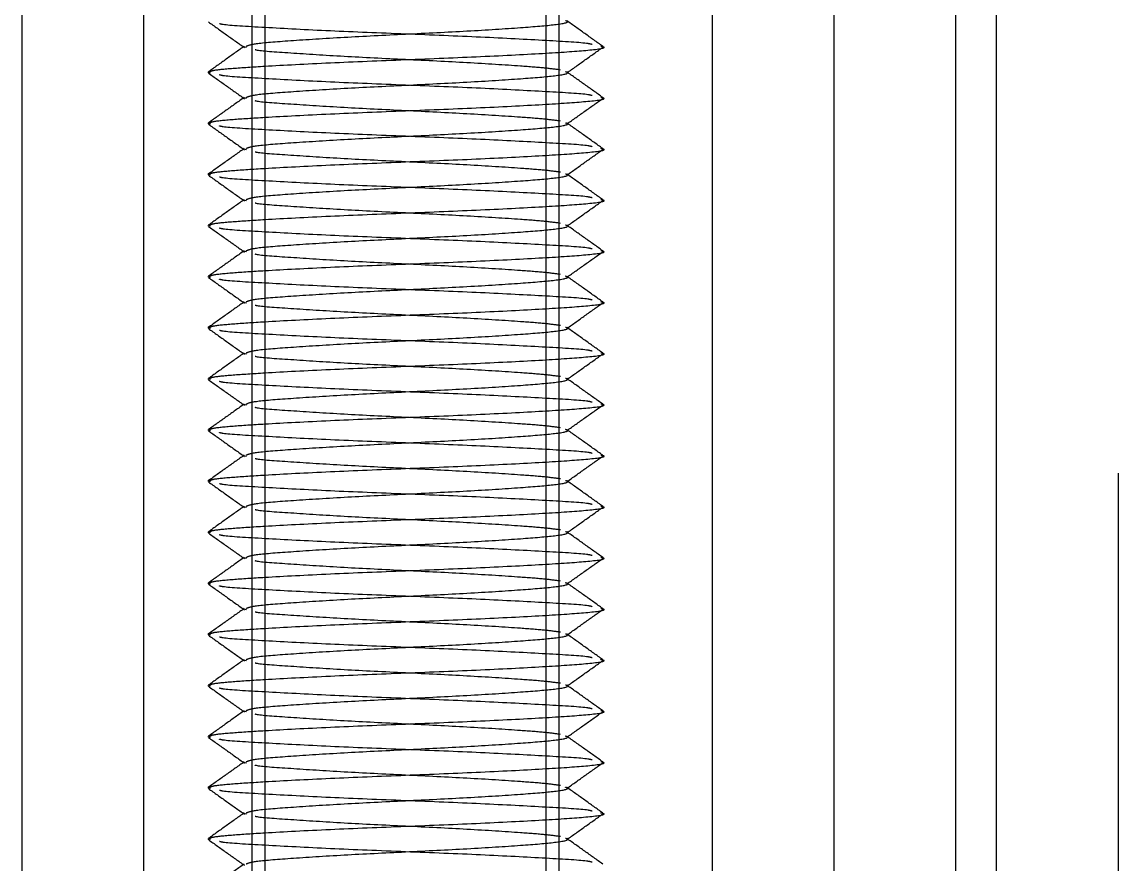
# Model space of a CAD drawing. Header units: metres. Extents: x 0 to 63075, y 0 to 44550.
# Drawn here: x 13919.27 to 13962.13, y 24704.86 to 24737.81 of the extents above; entities that cross this region are included whole.
import ezdxf

# ---------------------------------------------------------------- set-up
doc = ezdxf.new("R2010")
doc.units = ezdxf.units.M
doc.header["$LTSCALE"] = 75
doc.linetypes.add('HIDDEN2', pattern=[4.7625, 3.175, -1.5875])
for name, color, linetype in [('SDM', 7, 'Continuous'), ('SL4', 4, 'Continuous'), ('ST1', 7, 'HIDDEN2')]:
    doc.layers.add(name, color=color, linetype=linetype)

# ---------------------------------------------------------------- blocks, each defined once
blk = doc.blocks.new('A$Ca53c419a')
at = {"layer": 'SL4'}
for p, q in [((378.019, 533.865), (91.194, 533.865)), ((378.194, 529.108), (86.437, 529.108)), ((344.397, 506.877), (117.694, 506.877)), ((378.194, 502.115), (86.437, 502.115)), ((381.194, 497.358), (91.194, 497.358)), ((1004.763, 495.765), (54.76, 495.765))]:
    blk.add_line(p, q, dxfattribs=at)
at = {"layer": 'ST1'}
for p, q in [((381.194, 529.108), (86.437, 529.108)), ((276.046, 526.485), (276.069, 526.592)), ((278.046, 526.485), (278.069, 526.592)), ((280.046, 526.485), (280.069, 526.592)), ((282.046, 526.485), (282.069, 526.592)), ((284.046, 526.485), (284.069, 526.592)), ((286.046, 526.485), (286.069, 526.592)), ((288.046, 526.485), (288.069, 526.592)), ((290.046, 526.485), (290.069, 526.592)), ((292.046, 526.485), (292.069, 526.592)), ((294.046, 526.485), (294.069, 526.592)), ((296.046, 526.485), (296.069, 526.592)), ((298.046, 526.485), (298.069, 526.592)), ((300.046, 526.485), (300.069, 526.592)), ((302.046, 526.485), (302.069, 526.592)), ((304.046, 526.485), (304.069, 526.592)), ((306.046, 526.485), (306.069, 526.592)), ((277.042, 525.085), (277.069, 525.186)), ((279.042, 525.085), (279.069, 525.186)), ((281.042, 525.085), (281.069, 525.186)), ((283.042, 525.085), (283.069, 525.186)), ((285.042, 525.085), (285.069, 525.186)), ((287.042, 525.085), (287.069, 525.186)), ((289.042, 525.085), (289.069, 525.186)), ((291.042, 525.085), (291.069, 525.186)), ((293.042, 525.085), (293.069, 525.186)), ((295.042, 525.085), (295.069, 525.186)), ((297.042, 525.085), (297.069, 525.186)), ((299.042, 525.085), (299.069, 525.186)), ((301.042, 525.085), (301.069, 525.186)), ((303.042, 525.085), (303.069, 525.186)), ((305.042, 525.085), (305.069, 525.186)), ((307.042, 525.085), (307.069, 525.186)), ((121.694, 524.865), (340.694, 524.865)), ((340.694, 524.365), (121.694, 524.365)), ((121.694, 513.365), (340.694, 513.365)), ((340.694, 512.865), (121.694, 512.865)), ((381.194, 506.877), (81.194, 506.877)), ((378.194, 497.358), (91.194, 497.358)), ((1004.763, 491.003), (4.763, 491.003))]:
    blk.add_line(p, q, dxfattribs=at)
for points, knots in [([(275.093, 525.169), (274.926, 525.404), (274.591, 525.873), (274.257, 526.342), (274.09, 526.577)], [0, 0, 0, 0, 0.4999583, 1, 1, 1, 1]), ([(276.045, 526.574), (275.878, 526.339), (275.543, 525.869), (275.208, 525.399), (275.041, 525.164)], [0, 0, 0, 0, 0.5000892, 1, 1, 1, 1]), ([(277.093, 525.169), (276.926, 525.404), (276.591, 525.873), (276.257, 526.342), (276.09, 526.577)], [0, 0, 0, 0, 0.499958, 1, 1, 1, 1]), ([(276.09, 526.534), (276.109, 526.499), (276.159, 526.411), (276.231, 525.682), (276.325, 524.228), (276.448, 521.902), (276.569, 518.864), (276.689, 515.832), (276.825, 513.243), (276.938, 511.611), (277.032, 510.937), (277.082, 511.195), (277.088, 511.229)], [0, 0, 0, 0, 0.055573, 0.142553, 0.229074, 0.356478, 0.480628, 0.604778, 0.732181, 0.854555, 0.980855, 1, 1, 1, 1]), ([(278.045, 526.574), (277.878, 526.339), (277.543, 525.869), (277.208, 525.399), (277.041, 525.164)], [0, 0, 0, 0, 0.500089, 1, 1, 1, 1]), ([(279.093, 525.169), (278.926, 525.404), (278.591, 525.873), (278.257, 526.342), (278.09, 526.577)], [0, 0, 0, 0, 0.499958, 1, 1, 1, 1]), ([(278.09, 526.534), (278.109, 526.499), (278.159, 526.411), (278.231, 525.682), (278.325, 524.228), (278.448, 521.902), (278.569, 518.864), (278.689, 515.832), (278.825, 513.243), (278.938, 511.611), (279.032, 510.937), (279.082, 511.195), (279.088, 511.229)], [0, 0, 0, 0, 0.0555734, 0.1425526, 0.2290743, 0.3564777, 0.4806278, 0.604778, 0.7321813, 0.8545546, 0.980855, 1, 1, 1, 1]), ([(280.045, 526.574), (279.878, 526.339), (279.543, 525.869), (279.208, 525.399), (279.041, 525.164)], [0, 0, 0, 0, 0.500089, 1, 1, 1, 1]), ([(281.093, 525.169), (280.926, 525.404), (280.591, 525.873), (280.257, 526.342), (280.09, 526.577)], [0, 0, 0, 0, 0.499958, 1, 1, 1, 1]), ([(280.09, 526.534), (280.109, 526.499), (280.159, 526.411), (280.231, 525.682), (280.325, 524.228), (280.448, 521.902), (280.569, 518.864), (280.689, 515.832), (280.825, 513.243), (280.938, 511.611), (281.032, 510.937), (281.082, 511.195), (281.088, 511.229)], [0, 0, 0, 0, 0.055573, 0.142553, 0.229074, 0.356478, 0.480628, 0.604778, 0.732181, 0.854555, 0.980855, 1, 1, 1, 1]), ([(282.045, 526.574), (281.878, 526.339), (281.543, 525.869), (281.208, 525.399), (281.041, 525.164)], [0, 0, 0, 0, 0.500089, 1, 1, 1, 1]), ([(283.093, 525.169), (282.926, 525.404), (282.591, 525.873), (282.257, 526.342), (282.09, 526.577)], [0, 0, 0, 0, 0.499958, 1, 1, 1, 1]), ([(282.09, 526.534), (282.109, 526.499), (282.159, 526.411), (282.231, 525.682), (282.325, 524.228), (282.448, 521.902), (282.569, 518.864), (282.689, 515.832), (282.825, 513.243), (282.938, 511.611), (283.032, 510.937), (283.082, 511.195), (283.088, 511.229)], [0, 0, 0, 0, 0.0555734, 0.1425526, 0.2290743, 0.3564777, 0.4806278, 0.604778, 0.7321813, 0.8545546, 0.980855, 1, 1, 1, 1]), ([(284.045, 526.574), (283.878, 526.339), (283.543, 525.869), (283.208, 525.399), (283.041, 525.164)], [0, 0, 0, 0, 0.5000892, 1, 1, 1, 1]), ([(285.093, 525.169), (284.926, 525.404), (284.591, 525.873), (284.257, 526.342), (284.09, 526.577)], [0, 0, 0, 0, 0.4999583, 1, 1, 1, 1]), ([(284.09, 526.534), (284.109, 526.499), (284.159, 526.411), (284.231, 525.682), (284.325, 524.228), (284.448, 521.902), (284.569, 518.864), (284.689, 515.832), (284.825, 513.243), (284.938, 511.611), (285.032, 510.937), (285.082, 511.195), (285.088, 511.229)], [0, 0, 0, 0, 0.055573, 0.142553, 0.229074, 0.356478, 0.480628, 0.604778, 0.732181, 0.854555, 0.980855, 1, 1, 1, 1]), ([(286.045, 526.574), (285.878, 526.339), (285.543, 525.869), (285.208, 525.399), (285.041, 525.164)], [0, 0, 0, 0, 0.5000892, 1, 1, 1, 1]), ([(287.093, 525.169), (286.926, 525.404), (286.591, 525.873), (286.257, 526.342), (286.09, 526.577)], [0, 0, 0, 0, 0.4999583, 1, 1, 1, 1]), ([(286.09, 526.534), (286.109, 526.499), (286.159, 526.411), (286.231, 525.682), (286.325, 524.228), (286.448, 521.902), (286.569, 518.864), (286.689, 515.832), (286.825, 513.243), (286.938, 511.611), (287.032, 510.937), (287.082, 511.195), (287.088, 511.229)], [0, 0, 0, 0, 0.055573, 0.142553, 0.229074, 0.356478, 0.480628, 0.604778, 0.732181, 0.854555, 0.980855, 1, 1, 1, 1]), ([(288.045, 526.574), (287.878, 526.339), (287.543, 525.869), (287.208, 525.399), (287.041, 525.164)], [0, 0, 0, 0, 0.500089, 1, 1, 1, 1]), ([(289.093, 525.169), (288.926, 525.404), (288.591, 525.873), (288.257, 526.342), (288.09, 526.577)], [0, 0, 0, 0, 0.4999583, 1, 1, 1, 1]), ([(288.09, 526.534), (288.109, 526.499), (288.159, 526.411), (288.231, 525.682), (288.325, 524.228), (288.448, 521.902), (288.569, 518.864), (288.689, 515.832), (288.825, 513.243), (288.938, 511.611), (289.032, 510.937), (289.082, 511.195), (289.088, 511.229)], [0, 0, 0, 0, 0.055573, 0.142553, 0.229074, 0.356478, 0.480628, 0.604778, 0.732181, 0.854555, 0.980855, 1, 1, 1, 1]), ([(290.045, 526.574), (289.878, 526.339), (289.543, 525.869), (289.208, 525.399), (289.041, 525.164)], [0, 0, 0, 0, 0.500089, 1, 1, 1, 1]), ([(291.093, 525.169), (290.926, 525.404), (290.591, 525.873), (290.257, 526.342), (290.09, 526.577)], [0, 0, 0, 0, 0.499958, 1, 1, 1, 1]), ([(290.09, 526.534), (290.109, 526.499), (290.159, 526.411), (290.231, 525.682), (290.325, 524.228), (290.448, 521.902), (290.569, 518.864), (290.689, 515.832), (290.825, 513.243), (290.938, 511.611), (291.032, 510.937), (291.082, 511.195), (291.088, 511.229)], [0, 0, 0, 0, 0.055573, 0.142553, 0.229074, 0.356478, 0.480628, 0.604778, 0.732181, 0.854555, 0.980855, 1, 1, 1, 1]), ([(292.045, 526.574), (291.878, 526.339), (291.543, 525.869), (291.208, 525.399), (291.041, 525.164)], [0, 0, 0, 0, 0.5000892, 1, 1, 1, 1]), ([(293.093, 525.169), (292.926, 525.404), (292.591, 525.873), (292.257, 526.342), (292.09, 526.577)], [0, 0, 0, 0, 0.499958, 1, 1, 1, 1]), ([(292.09, 526.534), (292.109, 526.499), (292.159, 526.411), (292.231, 525.682), (292.325, 524.228), (292.448, 521.902), (292.569, 518.864), (292.689, 515.832), (292.825, 513.243), (292.938, 511.611), (293.032, 510.937), (293.082, 511.195), (293.088, 511.229)], [0, 0, 0, 0, 0.055573, 0.142553, 0.229074, 0.356478, 0.480628, 0.604778, 0.732181, 0.854555, 0.980855, 1, 1, 1, 1]), ([(294.045, 526.574), (293.878, 526.339), (293.543, 525.869), (293.208, 525.399), (293.041, 525.164)], [0, 0, 0, 0, 0.500089, 1, 1, 1, 1]), ([(295.093, 525.169), (294.926, 525.404), (294.591, 525.873), (294.257, 526.342), (294.09, 526.577)], [0, 0, 0, 0, 0.499958, 1, 1, 1, 1]), ([(294.09, 526.534), (294.109, 526.499), (294.159, 526.411), (294.231, 525.682), (294.325, 524.228), (294.448, 521.902), (294.569, 518.864), (294.689, 515.832), (294.825, 513.243), (294.938, 511.611), (295.032, 510.937), (295.082, 511.195), (295.088, 511.229)], [0, 0, 0, 0, 0.055573, 0.142553, 0.229074, 0.356478, 0.480628, 0.604778, 0.732181, 0.854555, 0.980855, 1, 1, 1, 1]), ([(296.045, 526.574), (295.878, 526.339), (295.543, 525.869), (295.208, 525.399), (295.041, 525.164)], [0, 0, 0, 0, 0.500089, 1, 1, 1, 1]), ([(297.093, 525.169), (296.926, 525.404), (296.591, 525.873), (296.257, 526.342), (296.09, 526.577)], [0, 0, 0, 0, 0.4999583, 1, 1, 1, 1]), ([(296.09, 526.534), (296.109, 526.499), (296.159, 526.411), (296.231, 525.682), (296.325, 524.228), (296.448, 521.902), (296.569, 518.864), (296.689, 515.832), (296.825, 513.243), (296.938, 511.611), (297.032, 510.937), (297.082, 511.195), (297.088, 511.229)], [0, 0, 0, 0, 0.055573, 0.142553, 0.229074, 0.356478, 0.480628, 0.604778, 0.732181, 0.854555, 0.980855, 1, 1, 1, 1]), ([(298.045, 526.574), (297.878, 526.339), (297.543, 525.869), (297.208, 525.399), (297.041, 525.164)], [0, 0, 0, 0, 0.500089, 1, 1, 1, 1]), ([(299.093, 525.169), (298.926, 525.404), (298.591, 525.873), (298.257, 526.342), (298.09, 526.577)], [0, 0, 0, 0, 0.499958, 1, 1, 1, 1]), ([(298.09, 526.534), (298.109, 526.499), (298.159, 526.411), (298.231, 525.682), (298.325, 524.228), (298.448, 521.902), (298.569, 518.864), (298.689, 515.832), (298.825, 513.243), (298.938, 511.611), (299.032, 510.937), (299.082, 511.195), (299.088, 511.229)], [0, 0, 0, 0, 0.0555734, 0.1425526, 0.2290743, 0.3564777, 0.4806278, 0.604778, 0.7321813, 0.8545546, 0.980855, 1, 1, 1, 1]), ([(300.045, 526.574), (299.878, 526.339), (299.543, 525.869), (299.208, 525.399), (299.041, 525.164)], [0, 0, 0, 0, 0.500089, 1, 1, 1, 1]), ([(301.093, 525.169), (300.926, 525.404), (300.591, 525.873), (300.257, 526.342), (300.09, 526.577)], [0, 0, 0, 0, 0.4999583, 1, 1, 1, 1]), ([(300.09, 526.534), (300.109, 526.499), (300.159, 526.411), (300.231, 525.682), (300.325, 524.228), (300.448, 521.902), (300.569, 518.864), (300.689, 515.832), (300.825, 513.243), (300.938, 511.611), (301.032, 510.937), (301.082, 511.195), (301.088, 511.229)], [0, 0, 0, 0, 0.055573, 0.142553, 0.229074, 0.356478, 0.480628, 0.604778, 0.732181, 0.854555, 0.980855, 1, 1, 1, 1]), ([(302.045, 526.574), (301.878, 526.339), (301.543, 525.869), (301.208, 525.399), (301.041, 525.164)], [0, 0, 0, 0, 0.5000892, 1, 1, 1, 1]), ([(303.093, 525.169), (302.926, 525.404), (302.591, 525.873), (302.257, 526.342), (302.09, 526.577)], [0, 0, 0, 0, 0.4999583, 1, 1, 1, 1]), ([(302.09, 526.534), (302.109, 526.499), (302.159, 526.411), (302.231, 525.682), (302.325, 524.228), (302.448, 521.902), (302.569, 518.864), (302.689, 515.832), (302.825, 513.243), (302.938, 511.611), (303.032, 510.937), (303.082, 511.195), (303.088, 511.229)], [0, 0, 0, 0, 0.055573, 0.142553, 0.229074, 0.356478, 0.480628, 0.604778, 0.732181, 0.854555, 0.980855, 1, 1, 1, 1]), ([(304.045, 526.574), (303.878, 526.339), (303.543, 525.869), (303.208, 525.399), (303.041, 525.164)], [0, 0, 0, 0, 0.5000892, 1, 1, 1, 1]), ([(305.093, 525.169), (304.926, 525.404), (304.591, 525.873), (304.257, 526.342), (304.09, 526.577)], [0, 0, 0, 0, 0.499958, 1, 1, 1, 1]), ([(304.09, 526.534), (304.109, 526.499), (304.159, 526.411), (304.231, 525.682), (304.325, 524.228), (304.448, 521.902), (304.569, 518.864), (304.689, 515.832), (304.825, 513.243), (304.938, 511.611), (305.032, 510.937), (305.082, 511.195), (305.088, 511.229)], [0, 0, 0, 0, 0.0555734, 0.1425526, 0.2290743, 0.3564777, 0.4806278, 0.604778, 0.7321813, 0.8545546, 0.980855, 1, 1, 1, 1]), ([(306.045, 526.574), (305.878, 526.339), (305.543, 525.869), (305.208, 525.399), (305.041, 525.164)], [0, 0, 0, 0, 0.500089, 1, 1, 1, 1]), ([(307.093, 525.169), (306.926, 525.404), (306.591, 525.873), (306.257, 526.342), (306.09, 526.577)], [0, 0, 0, 0, 0.499958, 1, 1, 1, 1]), ([(306.09, 526.534), (306.109, 526.499), (306.159, 526.411), (306.231, 525.682), (306.325, 524.228), (306.448, 521.902), (306.569, 518.864), (306.689, 515.832), (306.825, 513.243), (306.938, 511.611), (307.032, 510.937), (307.082, 511.195), (307.088, 511.229)], [0, 0, 0, 0, 0.055573, 0.142553, 0.229074, 0.356478, 0.480628, 0.604778, 0.732181, 0.854555, 0.980855, 1, 1, 1, 1]), ([(308.045, 526.574), (307.878, 526.339), (307.543, 525.869), (307.208, 525.399), (307.041, 525.164)], [0, 0, 0, 0, 0.500089, 1, 1, 1, 1]), ([(275.162, 511.571), (275.174, 511.616), (275.228, 511.819), (275.311, 513.318), (275.448, 515.813), (275.569, 518.865), (275.689, 521.918), (275.826, 524.409), (275.908, 525.9), (275.961, 526.102), (275.972, 526.143)], [0, 0, 0, 0, 0.043096, 0.193298, 0.349673, 0.502056, 0.654439, 0.810815, 0.961016, 1, 1, 1, 1]), ([(277.162, 511.571), (277.174, 511.616), (277.228, 511.819), (277.311, 513.318), (277.448, 515.813), (277.569, 518.865), (277.689, 521.918), (277.826, 524.409), (277.908, 525.9), (277.961, 526.102), (277.972, 526.143)], [0, 0, 0, 0, 0.0430959, 0.1932977, 0.3496734, 0.5020562, 0.6544389, 0.8108146, 0.9610164, 1, 1, 1, 1]), ([(279.162, 511.571), (279.174, 511.616), (279.228, 511.819), (279.311, 513.318), (279.448, 515.813), (279.569, 518.865), (279.689, 521.918), (279.826, 524.409), (279.908, 525.9), (279.961, 526.102), (279.972, 526.143)], [0, 0, 0, 0, 0.043096, 0.193298, 0.349673, 0.502056, 0.654439, 0.810815, 0.961016, 1, 1, 1, 1]), ([(281.162, 511.571), (281.174, 511.616), (281.228, 511.819), (281.311, 513.318), (281.448, 515.813), (281.569, 518.865), (281.689, 521.918), (281.826, 524.409), (281.908, 525.9), (281.961, 526.102), (281.972, 526.143)], [0, 0, 0, 0, 0.043096, 0.193298, 0.349673, 0.502056, 0.654439, 0.810815, 0.961016, 1, 1, 1, 1]), ([(283.162, 511.571), (283.174, 511.616), (283.228, 511.819), (283.311, 513.318), (283.448, 515.813), (283.569, 518.865), (283.689, 521.918), (283.826, 524.409), (283.908, 525.9), (283.961, 526.102), (283.972, 526.143)], [0, 0, 0, 0, 0.043096, 0.193298, 0.349673, 0.502056, 0.654439, 0.810815, 0.961016, 1, 1, 1, 1]), ([(285.162, 511.571), (285.174, 511.616), (285.228, 511.819), (285.311, 513.318), (285.448, 515.813), (285.569, 518.865), (285.689, 521.918), (285.826, 524.409), (285.908, 525.9), (285.961, 526.102), (285.972, 526.143)], [0, 0, 0, 0, 0.043096, 0.193298, 0.349673, 0.502056, 0.654439, 0.810815, 0.961016, 1, 1, 1, 1]), ([(287.162, 511.571), (287.174, 511.616), (287.228, 511.819), (287.311, 513.318), (287.448, 515.813), (287.569, 518.865), (287.689, 521.918), (287.826, 524.409), (287.908, 525.9), (287.961, 526.102), (287.972, 526.143)], [0, 0, 0, 0, 0.043096, 0.193298, 0.349673, 0.502056, 0.654439, 0.810815, 0.961016, 1, 1, 1, 1]), ([(289.162, 511.571), (289.174, 511.616), (289.228, 511.819), (289.311, 513.318), (289.448, 515.813), (289.569, 518.865), (289.689, 521.918), (289.826, 524.409), (289.908, 525.9), (289.961, 526.102), (289.972, 526.143)], [0, 0, 0, 0, 0.043096, 0.193298, 0.349673, 0.502056, 0.654439, 0.810815, 0.961016, 1, 1, 1, 1]), ([(291.162, 511.571), (291.174, 511.616), (291.228, 511.819), (291.311, 513.318), (291.448, 515.813), (291.569, 518.865), (291.689, 521.918), (291.826, 524.409), (291.908, 525.9), (291.961, 526.102), (291.972, 526.143)], [0, 0, 0, 0, 0.043096, 0.193298, 0.349673, 0.502056, 0.654439, 0.810815, 0.961016, 1, 1, 1, 1]), ([(293.162, 511.571), (293.174, 511.616), (293.228, 511.819), (293.311, 513.318), (293.448, 515.813), (293.569, 518.865), (293.689, 521.918), (293.826, 524.409), (293.908, 525.9), (293.961, 526.102), (293.972, 526.143)], [0, 0, 0, 0, 0.043096, 0.193298, 0.349673, 0.502056, 0.654439, 0.810815, 0.961016, 1, 1, 1, 1]), ([(295.162, 511.571), (295.174, 511.616), (295.228, 511.819), (295.311, 513.318), (295.448, 515.813), (295.569, 518.865), (295.689, 521.918), (295.826, 524.409), (295.908, 525.9), (295.961, 526.102), (295.972, 526.143)], [0, 0, 0, 0, 0.043096, 0.193298, 0.349673, 0.502056, 0.654439, 0.810815, 0.961016, 1, 1, 1, 1]), ([(297.162, 511.571), (297.174, 511.616), (297.228, 511.819), (297.311, 513.318), (297.448, 515.813), (297.569, 518.865), (297.689, 521.918), (297.826, 524.409), (297.908, 525.9), (297.961, 526.102), (297.972, 526.143)], [0, 0, 0, 0, 0.043096, 0.193298, 0.349673, 0.502056, 0.654439, 0.810815, 0.961016, 1, 1, 1, 1]), ([(299.162, 511.571), (299.174, 511.616), (299.228, 511.819), (299.311, 513.318), (299.448, 515.813), (299.569, 518.865), (299.689, 521.918), (299.826, 524.409), (299.908, 525.9), (299.961, 526.102), (299.972, 526.143)], [0, 0, 0, 0, 0.043096, 0.193298, 0.349673, 0.502056, 0.654439, 0.810815, 0.961016, 1, 1, 1, 1]), ([(301.162, 511.571), (301.174, 511.616), (301.228, 511.819), (301.311, 513.318), (301.448, 515.813), (301.569, 518.865), (301.689, 521.918), (301.826, 524.409), (301.908, 525.9), (301.961, 526.102), (301.972, 526.143)], [0, 0, 0, 0, 0.043096, 0.193298, 0.349673, 0.502056, 0.654439, 0.810815, 0.961016, 1, 1, 1, 1]), ([(303.162, 511.571), (303.174, 511.616), (303.228, 511.819), (303.311, 513.318), (303.448, 515.813), (303.569, 518.865), (303.689, 521.918), (303.826, 524.409), (303.908, 525.9), (303.961, 526.102), (303.972, 526.143)], [0, 0, 0, 0, 0.043096, 0.193298, 0.349673, 0.502056, 0.654439, 0.810815, 0.961016, 1, 1, 1, 1]), ([(305.162, 511.571), (305.174, 511.616), (305.228, 511.819), (305.311, 513.318), (305.448, 515.813), (305.569, 518.865), (305.689, 521.918), (305.826, 524.409), (305.908, 525.9), (305.961, 526.102), (305.972, 526.143)], [0, 0, 0, 0, 0.043096, 0.193298, 0.349673, 0.502056, 0.654439, 0.810815, 0.961016, 1, 1, 1, 1]), ([(307.162, 511.571), (307.174, 511.616), (307.228, 511.819), (307.311, 513.318), (307.448, 515.813), (307.569, 518.865), (307.689, 521.918), (307.826, 524.409), (307.908, 525.9), (307.961, 526.102), (307.972, 526.143)], [0, 0, 0, 0, 0.043096, 0.193298, 0.349673, 0.502056, 0.654439, 0.810815, 0.961016, 1, 1, 1, 1]), ([(275.092, 525.098), (275.128, 525.013), (275.206, 524.829), (275.312, 523.431), (275.448, 521.355), (275.569, 518.863), (275.689, 516.383), (275.825, 514.271), (275.938, 512.911), (276.033, 512.42), (276.084, 512.584), (276.092, 512.609)], [0, 0, 0, 0, 0.103426, 0.225711, 0.353032, 0.477096, 0.60116, 0.728481, 0.850766, 0.976983, 1, 1, 1, 1]), ([(277.092, 525.098), (277.128, 525.013), (277.206, 524.829), (277.312, 523.431), (277.448, 521.355), (277.569, 518.863), (277.689, 516.383), (277.825, 514.271), (277.938, 512.911), (278.033, 512.42), (278.084, 512.584), (278.092, 512.609)], [0, 0, 0, 0, 0.103426, 0.225711, 0.353032, 0.477096, 0.60116, 0.728481, 0.850766, 0.976983, 1, 1, 1, 1]), ([(279.092, 525.098), (279.128, 525.013), (279.206, 524.829), (279.312, 523.431), (279.448, 521.355), (279.569, 518.863), (279.689, 516.383), (279.825, 514.271), (279.938, 512.911), (280.033, 512.42), (280.084, 512.584), (280.092, 512.609)], [0, 0, 0, 0, 0.103426, 0.225711, 0.353032, 0.477096, 0.60116, 0.728481, 0.850766, 0.976983, 1, 1, 1, 1]), ([(281.092, 525.098), (281.128, 525.013), (281.206, 524.829), (281.312, 523.431), (281.448, 521.355), (281.569, 518.863), (281.689, 516.383), (281.825, 514.271), (281.938, 512.911), (282.033, 512.42), (282.084, 512.584), (282.092, 512.609)], [0, 0, 0, 0, 0.103426, 0.225711, 0.353032, 0.477096, 0.60116, 0.728481, 0.850766, 0.976983, 1, 1, 1, 1]), ([(283.092, 525.098), (283.128, 525.013), (283.206, 524.829), (283.312, 523.431), (283.448, 521.355), (283.569, 518.863), (283.689, 516.383), (283.825, 514.271), (283.938, 512.911), (284.033, 512.42), (284.084, 512.584), (284.092, 512.609)], [0, 0, 0, 0, 0.1034259, 0.2257113, 0.3530321, 0.4770962, 0.6011602, 0.728481, 0.8507664, 0.976983, 1, 1, 1, 1]), ([(285.092, 525.098), (285.128, 525.013), (285.206, 524.829), (285.312, 523.431), (285.448, 521.355), (285.569, 518.863), (285.689, 516.383), (285.825, 514.271), (285.938, 512.911), (286.033, 512.42), (286.084, 512.584), (286.092, 512.609)], [0, 0, 0, 0, 0.103426, 0.225711, 0.353032, 0.477096, 0.60116, 0.728481, 0.850766, 0.976983, 1, 1, 1, 1]), ([(287.092, 525.098), (287.128, 525.013), (287.206, 524.829), (287.312, 523.431), (287.448, 521.355), (287.569, 518.863), (287.689, 516.383), (287.825, 514.271), (287.938, 512.911), (288.033, 512.42), (288.084, 512.584), (288.092, 512.609)], [0, 0, 0, 0, 0.103426, 0.225711, 0.353032, 0.477096, 0.60116, 0.728481, 0.850766, 0.976983, 1, 1, 1, 1]), ([(289.092, 525.098), (289.128, 525.013), (289.206, 524.829), (289.312, 523.431), (289.448, 521.355), (289.569, 518.863), (289.689, 516.383), (289.825, 514.271), (289.938, 512.911), (290.033, 512.42), (290.084, 512.584), (290.092, 512.609)], [0, 0, 0, 0, 0.1034259, 0.2257113, 0.3530321, 0.4770962, 0.6011602, 0.728481, 0.8507664, 0.976983, 1, 1, 1, 1]), ([(291.092, 525.098), (291.128, 525.013), (291.206, 524.829), (291.312, 523.431), (291.448, 521.355), (291.569, 518.863), (291.689, 516.383), (291.825, 514.271), (291.938, 512.911), (292.033, 512.42), (292.084, 512.584), (292.092, 512.609)], [0, 0, 0, 0, 0.103426, 0.225711, 0.353032, 0.477096, 0.60116, 0.728481, 0.850766, 0.976983, 1, 1, 1, 1]), ([(293.092, 525.098), (293.128, 525.013), (293.206, 524.829), (293.312, 523.431), (293.448, 521.355), (293.569, 518.863), (293.689, 516.383), (293.825, 514.271), (293.938, 512.911), (294.033, 512.42), (294.084, 512.584), (294.092, 512.609)], [0, 0, 0, 0, 0.103426, 0.225711, 0.353032, 0.477096, 0.60116, 0.728481, 0.850766, 0.976983, 1, 1, 1, 1]), ([(295.092, 525.098), (295.128, 525.013), (295.206, 524.829), (295.312, 523.431), (295.448, 521.355), (295.569, 518.863), (295.689, 516.383), (295.825, 514.271), (295.938, 512.911), (296.033, 512.42), (296.084, 512.584), (296.092, 512.609)], [0, 0, 0, 0, 0.103426, 0.225711, 0.353032, 0.477096, 0.60116, 0.728481, 0.850766, 0.976983, 1, 1, 1, 1]), ([(297.092, 525.098), (297.128, 525.013), (297.206, 524.829), (297.312, 523.431), (297.448, 521.355), (297.569, 518.863), (297.689, 516.383), (297.825, 514.271), (297.938, 512.911), (298.033, 512.42), (298.084, 512.584), (298.092, 512.609)], [0, 0, 0, 0, 0.103426, 0.225711, 0.353032, 0.477096, 0.60116, 0.728481, 0.850766, 0.976983, 1, 1, 1, 1]), ([(299.092, 525.098), (299.128, 525.013), (299.206, 524.829), (299.312, 523.431), (299.448, 521.355), (299.569, 518.863), (299.689, 516.383), (299.825, 514.271), (299.938, 512.911), (300.033, 512.42), (300.084, 512.584), (300.092, 512.609)], [0, 0, 0, 0, 0.103426, 0.225711, 0.353032, 0.477096, 0.60116, 0.728481, 0.850766, 0.976983, 1, 1, 1, 1]), ([(301.092, 525.098), (301.128, 525.013), (301.206, 524.829), (301.312, 523.431), (301.448, 521.355), (301.569, 518.863), (301.689, 516.383), (301.825, 514.271), (301.938, 512.911), (302.033, 512.42), (302.084, 512.584), (302.092, 512.609)], [0, 0, 0, 0, 0.103426, 0.225711, 0.353032, 0.477096, 0.60116, 0.728481, 0.850766, 0.976983, 1, 1, 1, 1]), ([(303.092, 525.098), (303.128, 525.013), (303.206, 524.829), (303.312, 523.431), (303.448, 521.355), (303.569, 518.863), (303.689, 516.383), (303.825, 514.271), (303.938, 512.911), (304.033, 512.42), (304.084, 512.584), (304.092, 512.609)], [0, 0, 0, 0, 0.1034259, 0.2257113, 0.3530321, 0.4770962, 0.6011602, 0.728481, 0.8507664, 0.976983, 1, 1, 1, 1]), ([(305.092, 525.098), (305.128, 525.013), (305.206, 524.829), (305.312, 523.431), (305.448, 521.355), (305.569, 518.863), (305.689, 516.383), (305.825, 514.271), (305.938, 512.911), (306.033, 512.42), (306.084, 512.584), (306.092, 512.609)], [0, 0, 0, 0, 0.1034259, 0.2257113, 0.3530321, 0.4770962, 0.6011602, 0.728481, 0.8507664, 0.976983, 1, 1, 1, 1]), ([(307.092, 525.098), (307.128, 525.013), (307.206, 524.829), (307.312, 523.431), (307.448, 521.355), (307.569, 518.863), (307.689, 516.383), (307.825, 514.271), (307.938, 512.911), (308.033, 512.42), (308.084, 512.584), (308.092, 512.609)], [0, 0, 0, 0, 0.103426, 0.225711, 0.353032, 0.477096, 0.60116, 0.728481, 0.850766, 0.976983, 1, 1, 1, 1]), ([(276.163, 512.805), (276.188, 512.988), (276.239, 513.354), (276.328, 514.532), (276.448, 516.379), (276.569, 518.861), (276.689, 521.367), (276.826, 523.386), (276.902, 524.57), (276.949, 524.731), (276.953, 524.746)], [0, 0, 0, 0, 0.098651, 0.197725, 0.357803, 0.513786, 0.669769, 0.829847, 0.983594, 1, 1, 1, 1]), ([(278.163, 512.805), (278.188, 512.988), (278.239, 513.354), (278.328, 514.532), (278.448, 516.379), (278.569, 518.861), (278.689, 521.367), (278.826, 523.386), (278.902, 524.57), (278.949, 524.731), (278.953, 524.746)], [0, 0, 0, 0, 0.098651, 0.197725, 0.357803, 0.513786, 0.669769, 0.829847, 0.983594, 1, 1, 1, 1]), ([(280.163, 512.805), (280.188, 512.988), (280.239, 513.354), (280.328, 514.532), (280.448, 516.379), (280.569, 518.861), (280.689, 521.367), (280.826, 523.386), (280.902, 524.57), (280.949, 524.731), (280.953, 524.746)], [0, 0, 0, 0, 0.098651, 0.197725, 0.357803, 0.513786, 0.669769, 0.829847, 0.983594, 1, 1, 1, 1]), ([(282.163, 512.805), (282.188, 512.988), (282.239, 513.354), (282.328, 514.532), (282.448, 516.379), (282.569, 518.861), (282.689, 521.367), (282.826, 523.386), (282.902, 524.57), (282.949, 524.731), (282.953, 524.746)], [0, 0, 0, 0, 0.098651, 0.197725, 0.357803, 0.513786, 0.669769, 0.829847, 0.983594, 1, 1, 1, 1]), ([(284.163, 512.805), (284.188, 512.988), (284.239, 513.354), (284.328, 514.532), (284.448, 516.379), (284.569, 518.861), (284.689, 521.367), (284.826, 523.386), (284.902, 524.57), (284.949, 524.731), (284.953, 524.746)], [0, 0, 0, 0, 0.098651, 0.197725, 0.357803, 0.513786, 0.669769, 0.829847, 0.983594, 1, 1, 1, 1]), ([(286.163, 512.805), (286.188, 512.988), (286.239, 513.354), (286.328, 514.532), (286.448, 516.379), (286.569, 518.861), (286.689, 521.367), (286.826, 523.386), (286.902, 524.57), (286.949, 524.731), (286.953, 524.746)], [0, 0, 0, 0, 0.098651, 0.197725, 0.357803, 0.513786, 0.669769, 0.829847, 0.983594, 1, 1, 1, 1]), ([(288.163, 512.805), (288.188, 512.988), (288.239, 513.354), (288.328, 514.532), (288.448, 516.379), (288.569, 518.861), (288.689, 521.367), (288.826, 523.386), (288.902, 524.57), (288.949, 524.731), (288.953, 524.746)], [0, 0, 0, 0, 0.098651, 0.197725, 0.357803, 0.513786, 0.669769, 0.829847, 0.983594, 1, 1, 1, 1]), ([(290.163, 512.805), (290.188, 512.988), (290.239, 513.354), (290.328, 514.532), (290.448, 516.379), (290.569, 518.861), (290.689, 521.367), (290.826, 523.386), (290.902, 524.57), (290.949, 524.731), (290.953, 524.746)], [0, 0, 0, 0, 0.098651, 0.197725, 0.357803, 0.513786, 0.669769, 0.829847, 0.983594, 1, 1, 1, 1]), ([(292.163, 512.805), (292.188, 512.988), (292.239, 513.354), (292.328, 514.532), (292.448, 516.379), (292.569, 518.861), (292.689, 521.367), (292.826, 523.386), (292.902, 524.57), (292.949, 524.731), (292.953, 524.746)], [0, 0, 0, 0, 0.098651, 0.197725, 0.357803, 0.513786, 0.669769, 0.829847, 0.983594, 1, 1, 1, 1]), ([(294.163, 512.805), (294.188, 512.988), (294.239, 513.354), (294.328, 514.532), (294.448, 516.379), (294.569, 518.861), (294.689, 521.367), (294.826, 523.386), (294.902, 524.57), (294.949, 524.731), (294.953, 524.746)], [0, 0, 0, 0, 0.098651, 0.197725, 0.357803, 0.513786, 0.669769, 0.829847, 0.983594, 1, 1, 1, 1]), ([(296.163, 512.805), (296.188, 512.988), (296.239, 513.354), (296.328, 514.532), (296.448, 516.379), (296.569, 518.861), (296.689, 521.367), (296.826, 523.386), (296.902, 524.57), (296.949, 524.731), (296.953, 524.746)], [0, 0, 0, 0, 0.098651, 0.197725, 0.357803, 0.513786, 0.669769, 0.829847, 0.983594, 1, 1, 1, 1]), ([(298.163, 512.805), (298.188, 512.988), (298.239, 513.354), (298.328, 514.532), (298.448, 516.379), (298.569, 518.861), (298.689, 521.367), (298.826, 523.386), (298.902, 524.57), (298.949, 524.731), (298.953, 524.746)], [0, 0, 0, 0, 0.098651, 0.197725, 0.357803, 0.513786, 0.669769, 0.829847, 0.983594, 1, 1, 1, 1]), ([(300.163, 512.805), (300.188, 512.988), (300.239, 513.354), (300.328, 514.532), (300.448, 516.379), (300.569, 518.861), (300.689, 521.367), (300.826, 523.386), (300.902, 524.57), (300.949, 524.731), (300.953, 524.746)], [0, 0, 0, 0, 0.098651, 0.197725, 0.357803, 0.513786, 0.669769, 0.829847, 0.983594, 1, 1, 1, 1]), ([(302.163, 512.805), (302.188, 512.988), (302.239, 513.354), (302.328, 514.532), (302.448, 516.379), (302.569, 518.861), (302.689, 521.367), (302.826, 523.386), (302.902, 524.57), (302.949, 524.731), (302.953, 524.746)], [0, 0, 0, 0, 0.098651, 0.197725, 0.357803, 0.513786, 0.669769, 0.829847, 0.983594, 1, 1, 1, 1]), ([(304.163, 512.805), (304.188, 512.988), (304.239, 513.354), (304.328, 514.532), (304.448, 516.379), (304.569, 518.861), (304.689, 521.367), (304.826, 523.386), (304.902, 524.57), (304.949, 524.731), (304.953, 524.746)], [0, 0, 0, 0, 0.098651, 0.197725, 0.357803, 0.513786, 0.669769, 0.829847, 0.983594, 1, 1, 1, 1]), ([(306.163, 512.805), (306.188, 512.988), (306.239, 513.354), (306.328, 514.532), (306.448, 516.379), (306.569, 518.861), (306.689, 521.367), (306.826, 523.386), (306.902, 524.57), (306.949, 524.731), (306.953, 524.746)], [0, 0, 0, 0, 0.098651, 0.197725, 0.357803, 0.513786, 0.669769, 0.829847, 0.983594, 1, 1, 1, 1]), ([(275.088, 511.151), (275.256, 511.386), (275.591, 511.856), (275.926, 512.326), (276.093, 512.561)], [0, 0, 0, 0, 0.500092, 1, 1, 1, 1]), ([(276.053, 512.55), (276.221, 512.316), (276.555, 511.847), (276.889, 511.377), (277.056, 511.143)], [0, 0, 0, 0, 0.499967, 1, 1, 1, 1]), ([(277.088, 511.151), (277.256, 511.386), (277.591, 511.856), (277.926, 512.326), (278.093, 512.561)], [0, 0, 0, 0, 0.500092, 1, 1, 1, 1]), ([(278.053, 512.55), (278.221, 512.316), (278.555, 511.847), (278.889, 511.377), (279.056, 511.143)], [0, 0, 0, 0, 0.4999673, 1, 1, 1, 1]), ([(279.088, 511.151), (279.256, 511.386), (279.591, 511.856), (279.926, 512.326), (280.093, 512.561)], [0, 0, 0, 0, 0.500092, 1, 1, 1, 1]), ([(280.053, 512.55), (280.221, 512.316), (280.555, 511.847), (280.889, 511.377), (281.056, 511.143)], [0, 0, 0, 0, 0.499967, 1, 1, 1, 1]), ([(281.088, 511.151), (281.256, 511.386), (281.591, 511.856), (281.926, 512.326), (282.093, 512.561)], [0, 0, 0, 0, 0.500092, 1, 1, 1, 1]), ([(282.053, 512.55), (282.221, 512.316), (282.555, 511.847), (282.889, 511.377), (283.056, 511.143)], [0, 0, 0, 0, 0.4999673, 1, 1, 1, 1]), ([(283.088, 511.151), (283.256, 511.386), (283.591, 511.856), (283.926, 512.326), (284.093, 512.561)], [0, 0, 0, 0, 0.500092, 1, 1, 1, 1]), ([(284.053, 512.55), (284.221, 512.316), (284.555, 511.847), (284.889, 511.377), (285.056, 511.143)], [0, 0, 0, 0, 0.4999673, 1, 1, 1, 1]), ([(285.088, 511.151), (285.256, 511.386), (285.591, 511.856), (285.926, 512.326), (286.093, 512.561)], [0, 0, 0, 0, 0.500092, 1, 1, 1, 1]), ([(286.053, 512.55), (286.221, 512.316), (286.555, 511.847), (286.889, 511.377), (287.056, 511.143)], [0, 0, 0, 0, 0.499967, 1, 1, 1, 1]), ([(287.088, 511.151), (287.256, 511.386), (287.591, 511.856), (287.926, 512.326), (288.093, 512.561)], [0, 0, 0, 0, 0.500092, 1, 1, 1, 1]), ([(288.053, 512.55), (288.221, 512.316), (288.555, 511.847), (288.889, 511.377), (289.056, 511.143)], [0, 0, 0, 0, 0.499967, 1, 1, 1, 1]), ([(289.088, 511.151), (289.256, 511.386), (289.591, 511.856), (289.926, 512.326), (290.093, 512.561)], [0, 0, 0, 0, 0.500092, 1, 1, 1, 1]), ([(290.053, 512.55), (290.221, 512.316), (290.555, 511.847), (290.889, 511.377), (291.056, 511.143)], [0, 0, 0, 0, 0.499967, 1, 1, 1, 1]), ([(291.088, 511.151), (291.256, 511.386), (291.591, 511.856), (291.926, 512.326), (292.093, 512.561)], [0, 0, 0, 0, 0.500092, 1, 1, 1, 1]), ([(292.053, 512.55), (292.221, 512.316), (292.555, 511.847), (292.889, 511.377), (293.056, 511.143)], [0, 0, 0, 0, 0.499967, 1, 1, 1, 1]), ([(293.088, 511.151), (293.256, 511.386), (293.591, 511.856), (293.926, 512.326), (294.093, 512.561)], [0, 0, 0, 0, 0.5000921, 1, 1, 1, 1]), ([(294.053, 512.55), (294.221, 512.316), (294.555, 511.847), (294.889, 511.377), (295.056, 511.143)], [0, 0, 0, 0, 0.499967, 1, 1, 1, 1]), ([(295.088, 511.151), (295.256, 511.386), (295.591, 511.856), (295.926, 512.326), (296.093, 512.561)], [0, 0, 0, 0, 0.500092, 1, 1, 1, 1]), ([(296.053, 512.55), (296.221, 512.316), (296.555, 511.847), (296.889, 511.377), (297.056, 511.143)], [0, 0, 0, 0, 0.4999673, 1, 1, 1, 1]), ([(297.088, 511.151), (297.256, 511.386), (297.591, 511.856), (297.926, 512.326), (298.093, 512.561)], [0, 0, 0, 0, 0.500092, 1, 1, 1, 1]), ([(298.053, 512.55), (298.221, 512.316), (298.555, 511.847), (298.889, 511.377), (299.056, 511.143)], [0, 0, 0, 0, 0.499967, 1, 1, 1, 1]), ([(299.088, 511.151), (299.256, 511.386), (299.591, 511.856), (299.926, 512.326), (300.093, 512.561)], [0, 0, 0, 0, 0.5000921, 1, 1, 1, 1]), ([(300.053, 512.55), (300.221, 512.316), (300.555, 511.847), (300.889, 511.377), (301.056, 511.143)], [0, 0, 0, 0, 0.499967, 1, 1, 1, 1]), ([(301.088, 511.151), (301.256, 511.386), (301.591, 511.856), (301.926, 512.326), (302.093, 512.561)], [0, 0, 0, 0, 0.500092, 1, 1, 1, 1]), ([(302.053, 512.55), (302.221, 512.316), (302.555, 511.847), (302.889, 511.377), (303.056, 511.143)], [0, 0, 0, 0, 0.4999673, 1, 1, 1, 1]), ([(303.088, 511.151), (303.256, 511.386), (303.591, 511.856), (303.926, 512.326), (304.093, 512.561)], [0, 0, 0, 0, 0.500092, 1, 1, 1, 1]), ([(304.053, 512.55), (304.221, 512.316), (304.555, 511.847), (304.889, 511.377), (305.056, 511.143)], [0, 0, 0, 0, 0.4999673, 1, 1, 1, 1]), ([(305.088, 511.151), (305.256, 511.386), (305.591, 511.856), (305.926, 512.326), (306.093, 512.561)], [0, 0, 0, 0, 0.5000921, 1, 1, 1, 1]), ([(306.053, 512.55), (306.221, 512.316), (306.555, 511.847), (306.889, 511.377), (307.056, 511.143)], [0, 0, 0, 0, 0.4999673, 1, 1, 1, 1]), ([(307.088, 511.151), (307.256, 511.386), (307.591, 511.856), (307.926, 512.326), (308.093, 512.561)], [0, 0, 0, 0, 0.500092, 1, 1, 1, 1])]:
    blk.add_open_spline(points, degree=3, knots=knots, dxfattribs=at)

msp = doc.modelspace()

# ---------------------------------------------------------------- block references
at = {"layer": 'SDM', "rotation": 90}
msp.add_blockref('A$Ca53c419a', (14453.134, 24429.769), dxfattribs=at)

doc.saveas('drawing.dxf')
